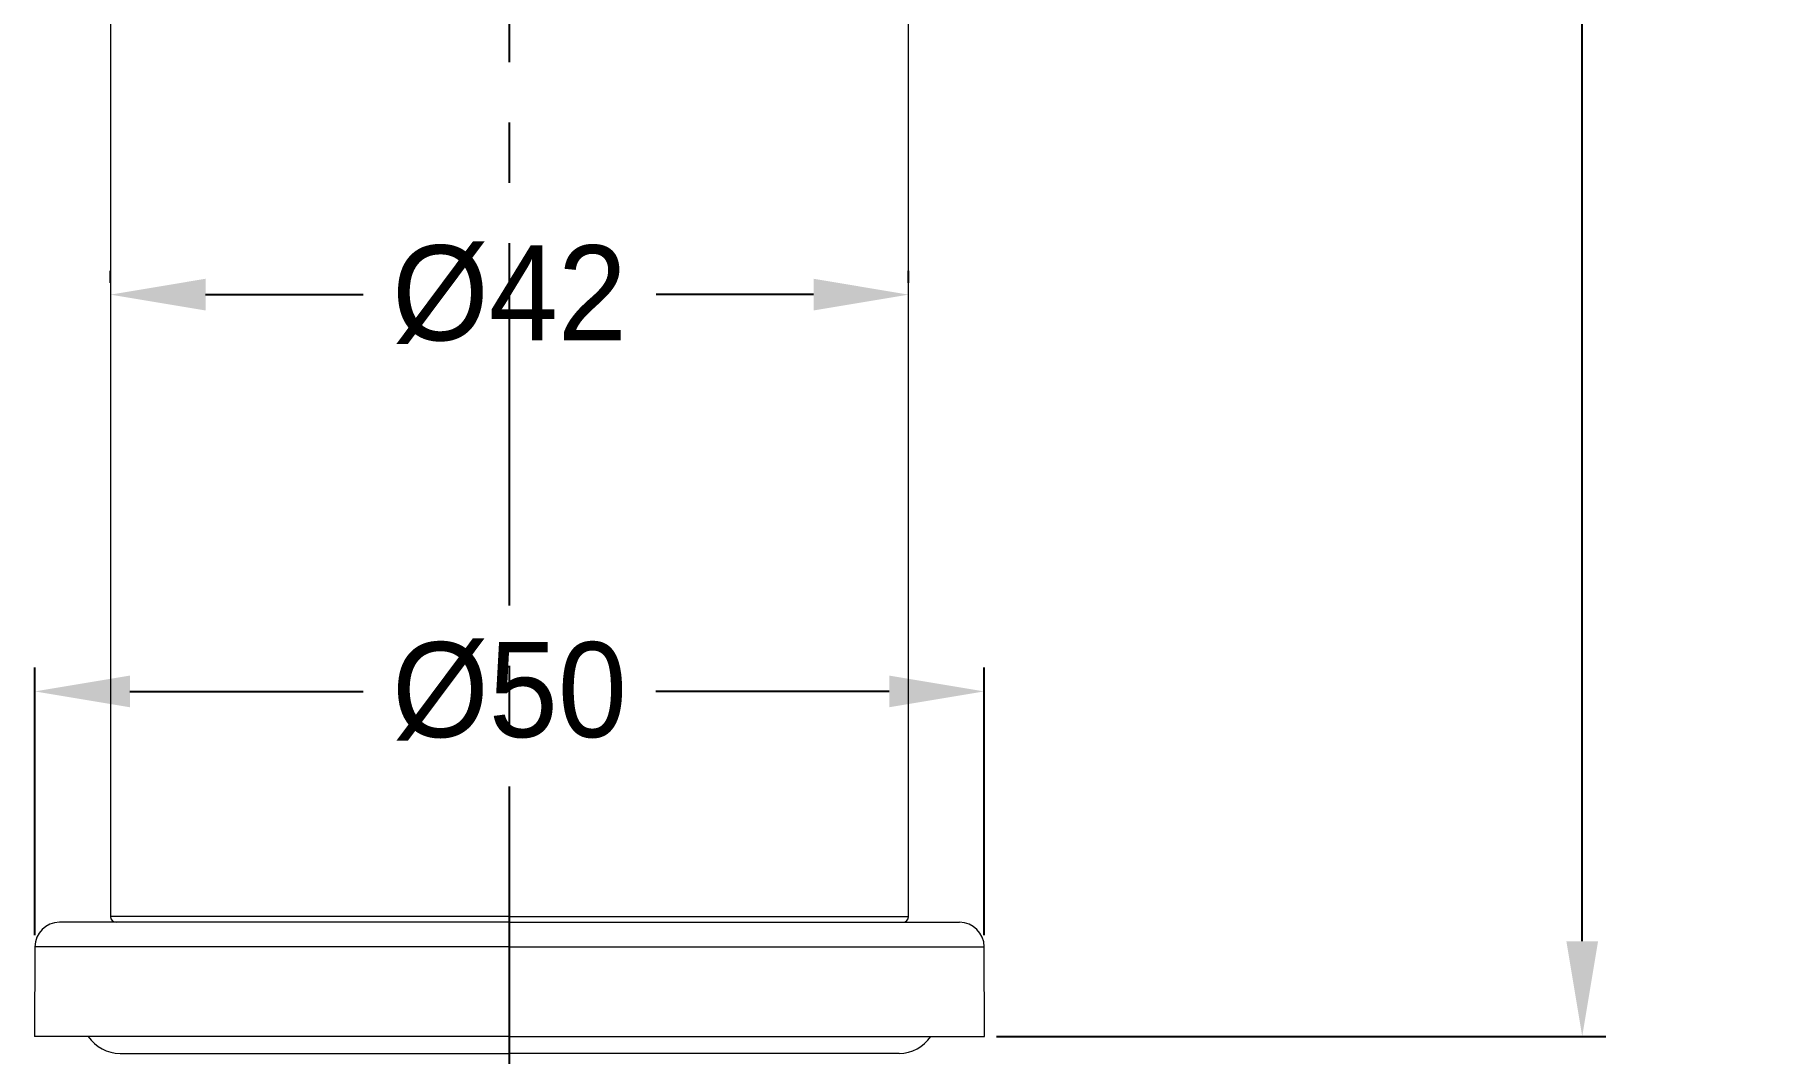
# Model space of a CAD drawing. Extents: x 11557 to 12329, y -16777 to -16231.
# Drawn here: x 11773.4 to 11864.3, y -16570.2 to -16516.6 of the extents above; entities that cross this region are included whole.
import ezdxf

# ---------------------------------------------------------------- set-up
doc = ezdxf.new("R2010")
doc.units = 0
doc.header["$MEASUREMENT"] = 0
doc.linetypes.add('CENTER2', pattern=[28.575, 19.05, -3.175, 3.175, -3.175])
doc.layers.get('0').update_dxf_attribs({"color": 3, "linetype": 'CONTINUOUS'})
doc.layers.get('DEFPOINTS').update_dxf_attribs({"linetype": 'CONTINUOUS'})
doc.layers.add('CENTER', color=1, linetype='CENTER2')
doc.layers.add('DIM_', color=6, linetype='CONTINUOUS', lineweight=9)
doc.styles.get("Standard").update_dxf_attribs({"font": 'Gulim.ttf'})
doc.dimstyles.new('사본(2) STANDARD', dxfattribs={"dimscale": 0, "dimtxt": 5, "dimasz": 5, "dimexe": 1.25, "dimexo": 0.625, "dimgap": 1.5, "dimtad": 3, "dimtih": 1, "dimtoh": 1, "dimdec": 1, "dimzin": 9, "dimdsep": 46, "dimtxsty": 'Standard', "dimcen": 2.5, "dimclrd": 5, "dimclre": 5, "dimclrt": 5, "dimadec": 0, "dimazin": 0, "dimtfac": 1, "dimtdec": 1, "dimtmove": 0, "dimatfit": 3, "dimfxl": 1.25, "dimtfill": 1, "dimtolj": 1, "dimtzin": 0, "dimarcsym": 0})

# ---------------------------------------------------------------- blocks, each defined once
blk = doc.blocks.new('*D25')
at = {"layer": 'DEFPOINTS', "color": 0, "transparency": 16777216}
for p in [(11820.637, -16445.624), (11854.897, -16445.624), (11823.437, -16569.324)]:
    blk.add_point(p, dxfattribs=at)
at = {"layer": 'DIM_', "color": 5, "lineweight": -2, "transparency": 16777216}
for p, q in [((11821.262, -16445.624), (11856.147, -16445.624)), ((11854.897, -16450.624), (11854.897, -16503.404)), ((11854.897, -16564.324), (11854.897, -16511.544)), ((11824.062, -16569.324), (11856.147, -16569.324))]:
    blk.add_line(p, q, dxfattribs=at)
at = {"layer": 'DIM_', "color": 5, "transparency": 16777216}
for points in [[(11854.064, -16450.624), (11855.731, -16450.624), (11854.897, -16445.624)], [(11854.064, -16564.324), (11855.731, -16564.324), (11854.897, -16569.324)]]:
    blk.add_solid(points, dxfattribs=at)
at = {"layer": 'DIM_', "color": 5, "transparency": 16777216, "insert": (11854.897, -16507.474), "char_height": 5, "attachment_point": 5, "bg_fill": 3, "box_fill_scale": 1.25, "bg_fill_color": 256, "bg_fill_true_color": 13158600, "bg_fill_transparency": 0}
blk.add_mtext('\\A1;123.7', dxfattribs=at)
blk = doc.blocks.new('*D26')
at = {"layer": 'DEFPOINTS', "color": 0, "transparency": 16777216}
for p in [(11823.421, -16551.178), (11773.454, -16564.619), (11823.421, -16564.619)]:
    blk.add_point(p, dxfattribs=at)
at = {"layer": 'DIM_', "color": 5, "lineweight": -2, "transparency": 16777216}
for p, q in [((11773.454, -16563.994), (11773.454, -16549.928)), ((11823.421, -16563.994), (11823.421, -16549.928)), ((11778.454, -16551.178), (11790.736, -16551.178)), ((11818.421, -16551.178), (11806.139, -16551.178))]:
    blk.add_line(p, q, dxfattribs=at)
at = {"layer": 'DIM_', "color": 5, "transparency": 16777216}
for points in [[(11778.454, -16550.344), (11778.454, -16552.011), (11773.454, -16551.178)], [(11818.421, -16550.344), (11818.421, -16552.011), (11823.421, -16551.178)]]:
    blk.add_solid(points, dxfattribs=at)
at = {"layer": 'DIM_', "color": 5, "transparency": 16777216, "insert": (11798.437, -16551.178), "char_height": 5, "attachment_point": 5, "bg_fill": 3, "box_fill_scale": 1.25, "bg_fill_color": 256, "bg_fill_true_color": 13158600, "bg_fill_transparency": 0}
blk.add_mtext('\\A1;%%C50', dxfattribs=at)
blk = doc.blocks.new('*D27')
at = {"layer": 'DEFPOINTS', "color": 0, "transparency": 16777216}
for p in [(11777.437, -16530.302), (11819.437, -16530.302), (11819.437, -16530.302)]:
    blk.add_point(p, dxfattribs=at)
at = {"layer": 'DIM_', "color": 5, "lineweight": -2, "transparency": 16777216}
for p, q in [((11777.437, -16529.677), (11777.437, -16529.052)), ((11819.437, -16529.677), (11819.437, -16529.052)), ((11782.437, -16530.302), (11790.726, -16530.302)), ((11814.437, -16530.302), (11806.149, -16530.302))]:
    blk.add_line(p, q, dxfattribs=at)
at = {"layer": 'DIM_', "color": 5, "transparency": 16777216}
for points in [[(11782.437, -16529.468), (11782.437, -16531.135), (11777.437, -16530.302)], [(11814.437, -16529.468), (11814.437, -16531.135), (11819.437, -16530.302)]]:
    blk.add_solid(points, dxfattribs=at)
at = {"layer": 'DIM_', "color": 5, "transparency": 16777216, "insert": (11798.437, -16530.302), "char_height": 5, "attachment_point": 5, "bg_fill": 3, "box_fill_scale": 1.25, "bg_fill_color": 256, "bg_fill_true_color": 13158600, "bg_fill_transparency": 0}
blk.add_mtext('\\A1;%%C42', dxfattribs=at)

msp = doc.modelspace()

# ---------------------------------------------------------------- linework, layer by layer
at = {"linetype": 'Continuous', "lineweight": 18}
for p, q in [((11777.437, -16479.074), (11777.437, -16563.024)), ((11819.437, -16563.024), (11819.437, -16479.078)), ((11798.437, -16563.324), (11774.754, -16563.324)), ((11798.437, -16563.324), (11822.121, -16563.324)), ((11773.454, -16564.619), (11773.437, -16569.324)), ((11823.437, -16569.324), (11823.421, -16564.619)), ((11798.437, -16569.324), (11773.437, -16569.324)), ((11798.437, -16569.324), (11823.437, -16569.324)), ((11777.937, -16570.224), (11798.444, -16570.224)), ((11818.937, -16570.224), (11798.444, -16570.224))]:
    msp.add_line(p, q, dxfattribs=at)
at = {"linetype": 'Continuous', "lineweight": 13}
for p, q in [((11798.437, -16563.024), (11777.437, -16563.024)), ((11798.437, -16563.324), (11798.437, -16563.024)), ((11798.437, -16563.024), (11819.437, -16563.024)), ((11798.437, -16563.324), (11798.437, -16564.619)), ((11798.437, -16564.619), (11773.454, -16564.619)), ((11798.437, -16564.619), (11798.437, -16569.324)), ((11798.437, -16564.619), (11823.421, -16564.619))]:
    msp.add_line(p, q, dxfattribs=at)
at = {"linetype": 'Continuous', "lineweight": 18}
for centre, radius, start, end in [((11774.754, -16564.624), 1.3, 90, 179.8), ((11777.737, -16563.024), 0.3, 180, 270), ((11819.137, -16563.024), 0.3, 270, 0), ((11822.121, -16564.624), 1.3, 0.2, 90), ((11777.937, -16568.224), 2, 213.36751, 270), ((11818.937, -16568.224), 2, 270, 326.63249)]:
    msp.add_arc(centre, radius, start, end, dxfattribs=at)
at = {"linetype": 'Continuous', "lineweight": 13}
msp.add_ellipse((11798.444, -16568.224), major_axis=(0, 2), ratio=0.000307, start_param=3.141362, end_param=4.130016, dxfattribs=at)

# ---------------------------------------------------------------- next in the draw order: dimensions: what is measured, and where the dimension line sits
at = {"layer": 'DIM_'}
dim = msp.add_linear_dim(base=(11854.897, -16445.624), p1=(11823.437, -16569.324), p2=(11820.637, -16445.624), angle=90, dimstyle='사본(2) STANDARD', override={"dimscale": 1, "dimtad": 0}, dxfattribs=at)
dim.commit()
dim.dimension.update_dxf_attribs({"geometry": '*D25', "text_midpoint": (11854.897, -16507.474)})
dim = msp.add_linear_dim(base=(11819.437, -16530.302), p1=(11777.437, -16530.302), p2=(11819.437, -16530.302), text='%%C<>', dimstyle='사본(2) STANDARD', override={"dimscale": 1, "dimtad": 0}, dxfattribs=at)
dim.commit()
dim.dimension.update_dxf_attribs({"geometry": '*D27', "text_midpoint": (11798.437, -16530.302)})

# ---------------------------------------------------------------- next in the draw order: dimensions: what is measured, and where the dimension line sits
dim = msp.add_linear_dim(base=(11823.421, -16551.178), p1=(11773.454, -16564.619), p2=(11823.421, -16564.619), text='%%C<>', dimstyle='사본(2) STANDARD', override={"dimscale": 1, "dimtad": 0}, dxfattribs=at)
dim.commit()
dim.dimension.update_dxf_attribs({"geometry": '*D26', "text_midpoint": (11798.437, -16551.178)})

# ---------------------------------------------------------------- next in the draw order: linework, layer by layer
at = {"layer": 'CENTER'}
msp.add_line((11798.444, -16575.224), (11798.444, -16440.624), dxfattribs=at)

doc.saveas('drawing.dxf')
